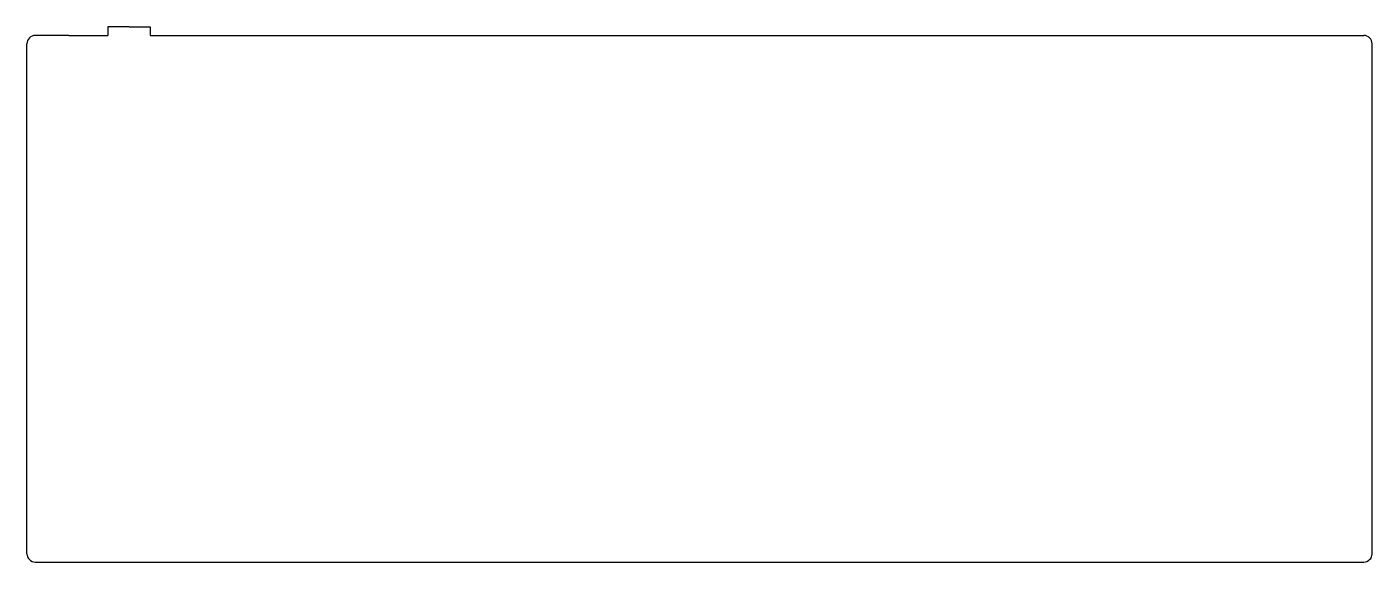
# Model space of a CAD drawing. Extents: x 0 to 320, y 25 to 152.
import ezdxf

# ---------------------------------------------------------------- set-up
doc = ezdxf.new("R2010")
doc.units = 0
doc.header["$MEASUREMENT"] = 0

msp = doc.modelspace()

# ---------------------------------------------------------------- linework, layer by layer
at = {"linetype": 'Continuous'}
for p, q in [((24.28, 151.97), (19.28, 151.97)), ((19.28, 151.97), (19.28, 149.97)), ((24.28, 151.97), (29.28, 151.97)), ((29.28, 151.97), (29.28, 149.97)), ((-0.01, 26.7), (-0.01, 147.97)), ((9.99, 149.97), (1.99, 149.97)), ((9.99, 149.97), (19.28, 149.97)), ((29.28, 149.97), (318.03, 149.97)), ((320.03, 26.7), (320.03, 147.97)), ((1.99, 24.7), (310.03, 24.7)), ((310.03, 24.7), (318.03, 24.7))]:
    msp.add_line(p, q, dxfattribs=at)
for centre, start, end in [((1.99, 147.97), 90, 180), ((318.03, 147.97), 0, 90), ((1.99, 26.7), 180, 270), ((318.03, 26.7), 270, 0)]:
    msp.add_arc(centre, 2, start, end, dxfattribs=at)

doc.saveas('drawing.dxf')
